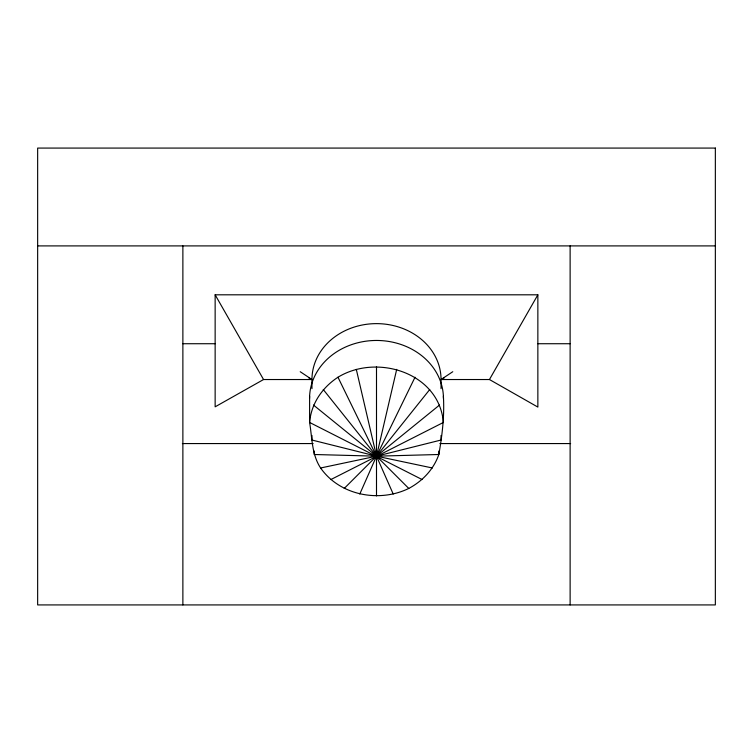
<?xml version="1.0" encoding="UTF-8"?>
<svg xmlns="http://www.w3.org/2000/svg" width="753" height="753" viewBox="0 0 753 753"><rect width="100%" height="100%" fill="white"/><g stroke="black" fill="none" stroke-linecap="round" stroke-linejoin="round"><path stroke-width="1.13" d="M330.859 479.567L443.395 422.452C439.234 372.735 376.999 353.364 337.975 377.234C322.359 387.419 311.158 403.608 309.605 422.452C312.213 437.907 311.638 454.426 320.609 467.99C339.829 495.502 379.296 502.863 408.775 488.443C422.527 481.101 433.69 469.373 438.839 454.501C442.209 435.234 444.552 415.835 443.395 396.229M396.699 369.375L376.5 456.177L359.793 494.034M415.025 377.234L376.5 456.177L344.225 488.443M489.45 379.531L537.858 294.809L215.142 294.809L215.142 406.827L263.55 379.531L311.958 379.531A64.542 55.891 0 0 1 376.5 323.63A64.542 55.891 0 0 1 441.042 379.531L489.45 379.531L537.858 407.081L537.858 294.809M429.747 389.517L376.5 456.177L320.609 467.99M439.507 405.067L376.5 456.177L314.161 454.501L314.161 451.019M441.042 388.67L441.042 379.531L452.779 371.718M441.042 379.531L444.166 377.95M37.65 245.902L715.35 245.902M182.875 343.726L215.142 343.726M537.858 343.726L570.125 343.726M182.367 443.564L313.135 443.564M439.865 443.564L570.633 443.564M432.391 467.99L376.5 456.177L311.958 440.034L311.958 435.479M308.834 377.95L311.958 379.531L311.958 388.67M422.141 479.567L309.605 422.452L309.605 396.229M300.221 371.718L311.958 379.531M313.493 405.067L376.5 456.177L408.775 488.443M323.253 389.517L376.5 456.177L393.207 494.034M215.142 294.809L263.55 379.531M337.975 377.234L376.5 456.177L438.839 454.501L438.839 451.019M356.301 369.375L376.5 456.177L441.042 440.034L441.042 435.479M570.125 245.902L570.125 604.923M376.5 366.673L376.5 495.935M182.875 245.902L182.875 604.923M309.558 398.431A66.942 57.972 0 0 1 376.5 340.46A66.942 57.972 0 0 1 443.442 398.431M715.35 148.077L37.65 148.077L37.65 604.923L715.35 604.923L715.35 148.077"/></g></svg>
